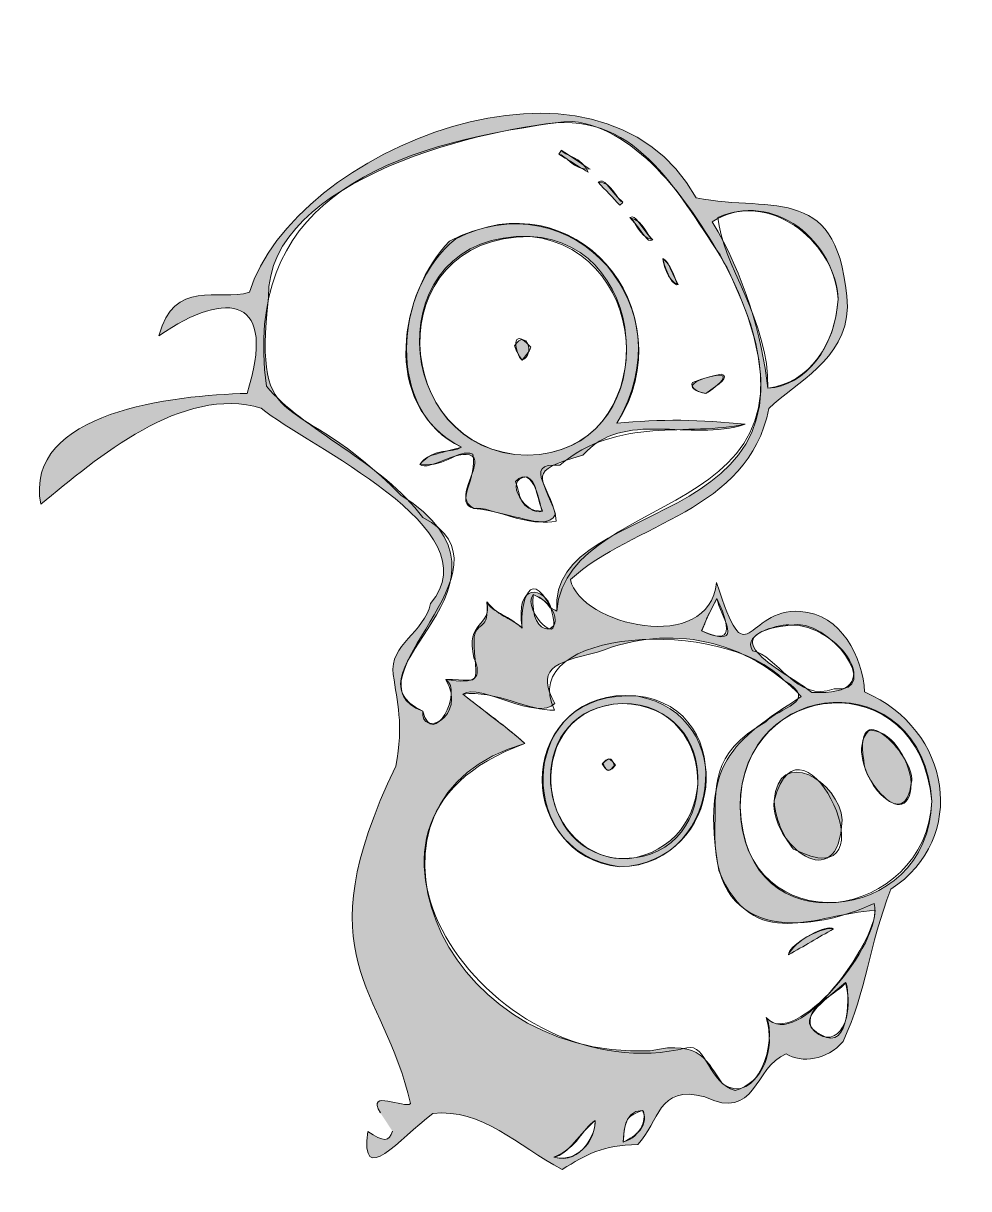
# Model space of a CAD drawing. Header units: millimetres. Extents: x 9.9 to 37.8, y -1.9 to 32.4.
import ezdxf

# ---------------------------------------------------------------- set-up
doc = ezdxf.new("R2010")
doc.units = ezdxf.units.MM
doc.header["$MEASUREMENT"] = 0
doc.layers.add('Ebene 1', color=7, linetype='Continuous')

# ---------------------------------------------------------------- blocks, each defined once
blk = doc.blocks.new('block 2')
at = {"layer": 'Ebene 1', "true_color": 0xffffff}
h = blk.add_hatch(color=7, dxfattribs=at)
h.dxf.hatch_style = 2
edge = h.paths.add_edge_path()
edge.add_spline(control_points=[(25.646, 15.109), (25.348, 18.724), (34.659, 17.146), (30.661, 25.214), (29.602, 27.073), (28.105, 29.298), (26.097, 29.522), (23.707, 29.383), (17.094, 27.858), (17.165, 24.339), (16.697, 20.091), (17.901, 21.745), (21.055, 18.523), (25.236, 15.86), (19.132, 13.355), (21.707, 12.163), (21.998, 10.994), (22.919, 12.764), (22.38, 13.098), (23.292, 12.948), (23.448, 13.141), (23.212, 13.729), (22.944, 14.839), (23.737, 14.618), (23.591, 15.377), (23.985, 14.917), (24.33, 14.888), (24.634, 14.604), (24.398, 16.021), (25.321, 15.801), (25.483, 15.188), (25.148, 15.568), (25.181, 15.481), (24.953, 15.595), (24.824, 14.181), (25.983, 14.444), (25.47, 15.202), (25.529, 15.171), (25.587, 15.14), (25.646, 15.109)], knot_values=[0, 0, 0, 0, 1, 1, 1, 2, 2, 2, 3, 3, 3, 4, 4, 4, 5, 5, 5, 6, 6, 6, 7, 7, 7, 8, 8, 8, 9, 9, 9, 10, 10, 10, 11, 11, 11, 12, 12, 12, 13, 13, 13, 13], degree=3, periodic=1)
edge = h.paths.add_edge_path()
edge.add_spline(control_points=[(24.713, 11.208), (19.141, 9.635), (22.077, 1.882), (28.4, 2.165), (29.925, 2.516), (30.073, 1.807), (30.526, 1.199), (31.561, 0.486), (32.155, 2.498), (31.815, 3.149), (32.757, 2.085), (35.042, 5.393), (35.019, 6.303), (33.259, 6.193), (31.434, 4.991), (30.419, 7.474), (29.871, 10.651), (30.81, 11.268), (32.846, 12.593), (31.234, 14.271), (29.014, 14.761), (26.851, 13.895), (25.499, 13.597), (25.062, 13.36), (25.588, 12.389), (25.104, 11.839), (23.369, 13.005), (22.885, 12.665), (23.63, 12.065), (24.221, 11.656), (24.713, 11.208)], knot_values=[0, 0, 0, 0, 1, 1, 1, 2, 2, 2, 3, 3, 3, 4, 4, 4, 5, 5, 5, 6, 6, 6, 7, 7, 7, 8, 8, 8, 9, 9, 9, 10, 10, 10, 10], degree=3, periodic=1)
edge = h.paths.add_edge_path()
edge.add_spline(control_points=[(36.685, 9.513), (36.324, 13.633), (31.081, 13.153), (31.043, 9.35), (31.091, 5.332), (36.624, 5.802), (36.685, 9.513)], knot_values=[0, 0, 0, 0, 1, 1, 1, 2, 2, 2, 2], degree=3, periodic=1)
edge = h.paths.add_edge_path()
edge.add_spline(control_points=[(30.223, 26.569), (31.169, 25.003), (31.683, 23.212), (31.862, 21.669), (33.112, 21.827), (33.857, 23.005), (33.928, 24.288), (33.802, 26.199), (31.769, 27.549), (30.223, 26.569)], knot_values=[0, 0, 0, 0, 1, 1, 1, 2, 2, 2, 3, 3, 3, 3], degree=3, periodic=1)
edge = h.paths.add_edge_path()
edge.add_spline(control_points=[(33.152, 12.716), (35.612, 12.552), (33.872, 14.758), (32.529, 14.697), (30.007, 14.395), (32.426, 13.309), (33.152, 12.716)], knot_values=[0, 0, 0, 0, 1, 1, 1, 2, 2, 2, 2], degree=3, periodic=1)
edge = h.paths.add_edge_path()
edge.add_spline(control_points=[(33.435, 2.64), (34.293, 2.067), (34.285, 4.016), (34.151, 4.18), (33.523, 3.612), (32.563, 3.052), (33.435, 2.64)], knot_values=[0, 0, 0, 0, 1, 1, 1, 2, 2, 2, 2], degree=3, periodic=1)
edge = h.paths.add_edge_path()
edge.add_spline(control_points=[(29.908, 14.525), (31.272, 13.942), (30.445, 14.982), (30.364, 15.478), (29.955, 14.729), (30.068, 14.844), (29.908, 14.525)], knot_values=[0, 0, 0, 0, 1, 1, 1, 2, 2, 2, 2], degree=3, periodic=1)
edge = h.paths.add_edge_path()
edge.add_spline(control_points=[(27.602, -0.521), (28.158, -0.366), (28.314, 0.255), (28.174, 0.411), (27.556, 0.41), (27.636, -0.394), (27.602, -0.521)], knot_values=[0, 0, 0, 0, 1, 1, 1, 2, 2, 2, 2], degree=3, periodic=1)
edge = h.paths.add_edge_path()
edge.add_spline(control_points=[(26.783, 0.116), (26.332, -0.24), (25.988, -0.894), (25.565, -0.963), (26.396, -1.197), (26.799, -0.241), (26.783, 0.116)], knot_values=[0, 0, 0, 0, 1, 1, 1, 2, 2, 2, 2], degree=3, periodic=1)
edge = h.paths.add_edge_path()
edge.add_spline(control_points=[(20.455, 0.34), (20.024, 1.062), (21.178, 0.448), (21.343, 0.613), (20.551, 4.105), (18.172, 4.845), (20.909, 10.54), (21.152, 11.821), (20.943, 12.401), (20.837, 13.243), (20.704, 14.124), (21.765, 14.48), (21.929, 15.331), (23.831, 17.522), (18.269, 19.971), (16.95, 21.08), (14.629, 21.777), (12.106, 19.611), (10.459, 18.251), (9.946, 20.99), (14.398, 21.459), (16.531, 21.515), (17.432, 24.326), (15.995, 24.619), (13.937, 23.214), (14.372, 24.895), (15.689, 24.223), (16.604, 24.49), (17.857, 28.658), (26.892, 32.407), (29.755, 27.267), (32.068, 26.827), (33.992, 27.753), (34.207, 24.052), (34.151, 22.481), (32.689, 21.853), (31.895, 21.074), (31.278, 17.995), (27.881, 17.723), (26.05, 16.033), (26.335, 14.696), (30.138, 13.795), (30.352, 15.951), (31.28, 13.037), (31.159, 15.199), (32.819, 15.098), (34.03, 15.03), (34.653, 13.742), (34.711, 12.727), (37.263, 11.631), (37.774, 8.418), (35.484, 6.923), (34.823, 5.214), (34.775, 3.958), (34.075, 2.444), (33.607, 1.885), (32.86, 1.796), (32.396, 2.076), (31.445, 1.691), (31.525, 0.072), (30.002, 0.811), (28.619, 1.186), (28.665, 0.068), (28.034, -0.593), (26.983, -0.61), (26.53, -0.879), (25.808, -1.324), (24.49, -0.633), (23.437, 0.487), (21.999, 0.32), (21.005, -0.434), (19.858, -1.892), (20.085, -0.204), (20.552, -0.536), (20.716, -0.503), (20.813, -0.2)], knot_values=[0, 0, 0, 0, 0.352778, 0.352778, 0.352778, 0.705556, 0.705556, 0.705556, 1.058333, 1.058333, 1.058333, 1.411111, 1.411111, 1.411111, 1.763889, 1.763889, 1.763889, 2.116667, 2.116667, 2.116667, 2.469444, 2.469444, 2.469444, 2.822222, 2.822222, 2.822222, 3.175, 3.175, 3.175, 3.527778, 3.527778, 3.527778, 3.880556, 3.880556, 3.880556, 4.233333, 4.233333, 4.233333, 4.586111, 4.586111, 4.586111, 4.938889, 4.938889, 4.938889, 5.291667, 5.291667, 5.291667, 5.644444, 5.644444, 5.644444, 5.997222, 5.997222, 5.997222, 6.35, 6.35, 6.35, 6.702778, 6.702778, 6.702778, 7.055556, 7.055556, 7.055556, 7.408333, 7.408333, 7.408333, 7.761111, 7.761111, 7.761111, 8.113889, 8.113889, 8.113889, 8.466667, 8.466667, 8.466667, 8.819444, 8.819444, 8.819444, 8.819444], degree=3, periodic=0)
edge.add_line((20.813, -0.2), (20.455, 0.34))
h = blk.add_hatch(color=7, dxfattribs=at)
h.dxf.hatch_style = 2
edge = h.paths.add_edge_path()
edge.add_spline(control_points=[(25.707, 28.559), (25.892, 28.552), (26.138, 28.076), (26.628, 28.111), (26.463, 28.221), (26.322, 28.315), (25.782, 28.674), (25.757, 28.635), (25.732, 28.597), (25.707, 28.559)], knot_values=[0, 0, 0, 0, 1, 1, 1, 2, 2, 2, 3, 3, 3, 3], degree=3, periodic=1)
h = blk.add_hatch(color=7, dxfattribs=at)
h.dxf.hatch_style = 2
edge = h.paths.add_edge_path()
edge.add_spline(control_points=[(22.491, 25.991), (26.206, 27.961), (29.5, 23.869), (27.418, 20.636), (28.672, 20.763), (29.92, 20.749), (31.198, 20.606), (29.56, 20.075), (27.628, 21.068), (26.414, 19.694), (24.71, 19.21), (25.228, 19.107), (25.614, 17.96), (25.323, 17.317), (23.608, 18.245), (23.204, 18.132), (22.61, 18.417), (23.366, 19.239), (23.217, 19.607), (22.933, 20.008), (21.865, 19.191), (21.618, 19.42), (22.039, 19.939), (22.575, 19.748), (22.842, 19.932), (20.402, 21.186), (21.049, 24.524), (22.491, 25.991)], knot_values=[0, 0, 0, 0, 1, 1, 1, 2, 2, 2, 3, 3, 3, 4, 4, 4, 5, 5, 5, 6, 6, 6, 7, 7, 7, 8, 8, 8, 9, 9, 9, 9], degree=3, periodic=1)
edge = h.paths.add_edge_path()
edge.add_spline(control_points=[(24.865, 26.135), (20.366, 26.138), (20.736, 19.801), (24.781, 19.693), (28.76, 19.746), (28.557, 25.97), (24.865, 26.135)], knot_values=[0, 0, 0, 0, 1, 1, 1, 2, 2, 2, 2], degree=3, periodic=1)
edge = h.paths.add_edge_path()
edge.add_spline(control_points=[(24.769, 19.061), (24.014, 19.004), (24.784, 17.871), (25.227, 18.048), (24.992, 18.688), (25.061, 18.891), (24.769, 19.061)], knot_values=[0, 0, 0, 0, 1, 1, 1, 2, 2, 2, 2], degree=3, periodic=1)
h = blk.add_hatch(color=7, dxfattribs=at)
h.dxf.hatch_style = 2
edge = h.paths.add_edge_path()
edge.add_spline(control_points=[(27.593, 27.139), (27.435, 27.16), (27.297, 27.753), (26.869, 27.728), (27.082, 27.503), (27.295, 27.278), (27.508, 27.052), (27.536, 27.081), (27.564, 27.11), (27.593, 27.139)], knot_values=[0, 0, 0, 0, 1, 1, 1, 2, 2, 2, 3, 3, 3, 3], degree=3, periodic=1)
h = blk.add_hatch(color=7, dxfattribs=at)
h.dxf.hatch_style = 2
edge = h.paths.add_edge_path()
edge.add_spline(control_points=[(27.801, 26.691), (27.961, 26.636), (28.041, 26.127), (28.479, 26.031), (28.32, 26.086), (28.239, 26.596), (27.801, 26.691)], knot_values=[0, 0, 0, 0, 1, 1, 1, 2, 2, 2, 2], degree=3, periodic=1)
h = blk.add_hatch(color=7, dxfattribs=at)
h.dxf.hatch_style = 2
edge = h.paths.add_edge_path()
edge.add_spline(control_points=[(29.221, 24.717), (29.1, 24.838), (29.131, 25.159), (28.766, 25.49), (28.792, 25.348), (28.889, 24.844), (29.221, 24.717)], knot_values=[0, 0, 0, 0, 1, 1, 1, 2, 2, 2, 2], degree=3, periodic=1)
h = blk.add_hatch(color=7, dxfattribs=at)
h.dxf.hatch_style = 2
edge = h.paths.add_edge_path()
edge.add_spline(control_points=[(24.628, 22.492), (25.027, 22.65), (24.756, 23.448), (24.406, 22.918), (24.426, 22.848), (24.442, 22.79), (24.628, 22.492)], knot_values=[0, 0, 0, 0, 1, 1, 1, 2, 2, 2, 2], degree=3, periodic=1)
h = blk.add_hatch(color=7, dxfattribs=at)
h.dxf.hatch_style = 2
edge = h.paths.add_edge_path()
edge.add_spline(control_points=[(30.041, 21.508), (30.333, 21.69), (31.202, 22.396), (29.64, 21.84), (29.592, 21.685), (29.664, 21.597), (30.041, 21.508)], knot_values=[0, 0, 0, 0, 1, 1, 1, 2, 2, 2, 2], degree=3, periodic=1)
h = blk.add_hatch(color=7, dxfattribs=at)
h.dxf.hatch_style = 2
edge = h.paths.add_edge_path()
edge.add_spline(control_points=[(28.034, 12.603), (31, 12.028), (30.572, 7.722), (27.506, 7.579), (24.241, 8.059), (24.515, 12.872), (28.034, 12.603)], knot_values=[0, 0, 0, 0, 1, 1, 1, 2, 2, 2, 2], degree=3, periodic=1)
edge = h.paths.add_edge_path()
edge.add_spline(control_points=[(27.731, 7.814), (30.484, 8.159), (30.553, 12.313), (27.581, 12.387), (24.622, 12.301), (24.882, 7.79), (27.731, 7.814)], knot_values=[0, 0, 0, 0, 1, 1, 1, 2, 2, 2, 2], degree=3, periodic=1)
h = blk.add_hatch(color=7, dxfattribs=at)
h.dxf.hatch_style = 2
edge = h.paths.add_edge_path()
edge.add_spline(control_points=[(36.084, 10.044), (36.297, 10.685), (34.371, 12.816), (34.684, 10.716), (34.687, 10.06), (35.912, 8.592), (36.084, 10.044)], knot_values=[0, 0, 0, 0, 1, 1, 1, 2, 2, 2, 2], degree=3, periodic=1)
h = blk.add_hatch(color=7, dxfattribs=at)
h.dxf.hatch_style = 2
edge = h.paths.add_edge_path()
edge.add_spline(control_points=[(26.982, 10.611), (27.069, 10.652), (27.064, 10.193), (27.378, 10.572), (27.296, 10.5), (27.322, 10.995), (26.982, 10.611)], knot_values=[0, 0, 0, 0, 1, 1, 1, 2, 2, 2, 2], degree=3, periodic=1)
h = blk.add_hatch(color=7, dxfattribs=at)
h.dxf.hatch_style = 2
edge = h.paths.add_edge_path()
edge.add_spline(control_points=[(32.046, 9.52), (31.93, 8.268), (33.957, 6.621), (34.047, 8.962), (33.983, 10.091), (32.155, 11.176), (32.046, 9.52)], knot_values=[0, 0, 0, 0, 1, 1, 1, 2, 2, 2, 2], degree=3, periodic=1)
h = blk.add_hatch(color=7, dxfattribs=at)
h.dxf.hatch_style = 2
edge = h.paths.add_edge_path()
edge.add_spline(control_points=[(32.474, 4.992), (32.915, 5.247), (33.355, 5.502), (33.795, 5.757), (33.61, 5.905), (32.614, 5.396), (32.474, 4.992)], knot_values=[0, 0, 0, 0, 1, 1, 1, 2, 2, 2, 2], degree=3, periodic=1)
at = {"layer": 'Ebene 1', "lineweight": 0}
for points, knots in [([(20.455, 0.34), (20.024, 1.062), (21.178, 0.448), (21.343, 0.613), (20.551, 4.105), (18.172, 4.845), (20.909, 10.54), (21.152, 11.821), (20.943, 12.401), (20.837, 13.243), (20.704, 14.124), (21.765, 14.48), (21.929, 15.331), (23.831, 17.522), (18.269, 19.971), (16.95, 21.08), (14.629, 21.777), (12.106, 19.611), (10.459, 18.251), (9.946, 20.99), (14.398, 21.459), (16.531, 21.515), (17.432, 24.326), (15.995, 24.619), (13.937, 23.214), (14.372, 24.895), (15.689, 24.223), (16.604, 24.49), (17.857, 28.658), (26.892, 32.407), (29.755, 27.267), (32.068, 26.827), (33.992, 27.753), (34.207, 24.052), (34.151, 22.481), (32.689, 21.853), (31.895, 21.074), (31.278, 17.995), (27.881, 17.723), (26.05, 16.033), (26.335, 14.696), (30.138, 13.795), (30.352, 15.951), (31.28, 13.037), (31.159, 15.199), (32.819, 15.098), (34.03, 15.03), (34.653, 13.742), (34.711, 12.727), (37.263, 11.631), (37.774, 8.418), (35.484, 6.923), (34.823, 5.214), (34.775, 3.958), (34.075, 2.444), (33.607, 1.885), (32.86, 1.796), (32.396, 2.076), (31.445, 1.691), (31.525, 0.072), (30.002, 0.811), (28.619, 1.186), (28.665, 0.068), (28.034, -0.593), (26.983, -0.61), (26.53, -0.879), (25.808, -1.324), (24.49, -0.633), (23.437, 0.487), (21.999, 0.32), (21.005, -0.434), (19.858, -1.892), (20.085, -0.204), (20.552, -0.536), (20.716, -0.503), (20.813, -0.2)], [0, 0, 0, 0, 1, 1, 1, 2, 2, 2, 3, 3, 3, 4, 4, 4, 5, 5, 5, 6, 6, 6, 7, 7, 7, 8, 8, 8, 9, 9, 9, 10, 10, 10, 11, 11, 11, 12, 12, 12, 13, 13, 13, 14, 14, 14, 15, 15, 15, 16, 16, 16, 17, 17, 17, 18, 18, 18, 19, 19, 19, 20, 20, 20, 21, 21, 21, 22, 22, 22, 23, 23, 23, 24, 24, 24, 25, 25, 25, 25]), ([(25.483, 15.188), (24.774, 16.622), (24.543, 14.97), (24.634, 14.604), (24.107, 15.066), (23.792, 15.03), (23.591, 15.377), (23.669, 14.509), (23.3, 14.827), (23.216, 14.35), (23.221, 12.859), (23.557, 13.069), (22.38, 13.098), (23.035, 11.957), (21.613, 11.375), (21.707, 12.163), (19.291, 13.056), (24.683, 16.363), (21.702, 17.862), (20.549, 19.452), (18.14, 20.459), (17.1, 21.732), (16.411, 27.024), (20.321, 28.684), (25.122, 29.405), (27.929, 29.974), (29.179, 27.44), (30.455, 25.596), (34.794, 17.498), (26.002, 18.994), (25.646, 15.109), (25.587, 15.14), (25.529, 15.171), (25.47, 15.202), (25.47, 15.202), (25.483, 15.188), (25.483, 15.188)], [0, 0, 0, 0, 1, 1, 1, 2, 2, 2, 3, 3, 3, 4, 4, 4, 5, 5, 5, 6, 6, 6, 7, 7, 7, 8, 8, 8, 9, 9, 9, 10, 10, 10, 11, 11, 11, 12, 12, 12, 12]), ([(25.646, 15.109), (25.348, 18.724), (34.659, 17.146), (30.661, 25.214), (29.602, 27.073), (28.105, 29.298), (26.097, 29.522), (23.707, 29.383), (17.094, 27.858), (17.165, 24.339), (16.697, 20.091), (17.901, 21.745), (21.055, 18.523), (25.236, 15.86), (19.132, 13.355), (21.707, 12.163), (21.998, 10.994), (22.919, 12.764), (22.38, 13.098), (23.292, 12.948), (23.448, 13.141), (23.212, 13.729), (22.944, 14.839), (23.737, 14.618), (23.591, 15.377), (23.985, 14.917), (24.33, 14.888), (24.634, 14.604), (24.398, 16.021), (25.321, 15.801), (25.483, 15.188), (25.148, 15.568), (25.181, 15.481), (24.953, 15.595), (24.824, 14.181), (25.983, 14.444), (25.47, 15.202), (25.529, 15.171), (25.587, 15.14), (25.646, 15.109)], [0, 0, 0, 0, 1, 1, 1, 2, 2, 2, 3, 3, 3, 4, 4, 4, 5, 5, 5, 6, 6, 6, 7, 7, 7, 8, 8, 8, 9, 9, 9, 10, 10, 10, 11, 11, 11, 12, 12, 12, 13, 13, 13, 13]), ([(26.571, 28.023), (26.402, 28.481), (25.864, 28.509), (25.782, 28.674), (25.757, 28.635), (25.732, 28.597), (25.707, 28.559), (26.258, 28.217), (26.402, 28.127), (26.571, 28.023)], [0, 0, 0, 0, 1, 1, 1, 2, 2, 2, 3, 3, 3, 3]), ([(25.707, 28.559), (25.892, 28.552), (26.138, 28.076), (26.628, 28.111), (26.463, 28.221), (26.322, 28.315), (25.782, 28.674), (25.757, 28.635), (25.732, 28.597), (25.707, 28.559)], [0, 0, 0, 0, 1, 1, 1, 2, 2, 2, 3, 3, 3, 3]), ([(22.491, 25.991), (26.206, 27.961), (29.5, 23.869), (27.418, 20.636), (28.672, 20.763), (29.92, 20.749), (31.198, 20.606), (29.56, 20.075), (27.628, 21.068), (26.414, 19.694), (24.71, 19.21), (25.228, 19.107), (25.614, 17.96), (25.323, 17.317), (23.608, 18.245), (23.204, 18.132), (22.61, 18.417), (23.366, 19.239), (23.217, 19.607), (22.933, 20.008), (21.865, 19.191), (21.618, 19.42), (22.039, 19.939), (22.575, 19.748), (22.842, 19.932), (20.402, 21.186), (21.049, 24.524), (22.491, 25.991)], [0, 0, 0, 0, 1, 1, 1, 2, 2, 2, 3, 3, 3, 4, 4, 4, 5, 5, 5, 6, 6, 6, 7, 7, 7, 8, 8, 8, 9, 9, 9, 9]), ([(21.618, 19.42), (22.468, 19.344), (22.696, 19.894), (23.175, 19.729), (23.349, 19.05), (22.611, 18.271), (23.205, 18.132), (24.261, 18.013), (24.943, 17.619), (25.634, 17.756), (25.571, 18.623), (24.574, 19.476), (25.734, 19.402), (27.442, 20.84), (29.523, 20.249), (31.198, 20.606), (29.92, 20.749), (28.672, 20.763), (27.418, 20.636), (29.492, 24.107), (26.085, 27.845), (22.673, 26.061), (20.833, 24.579), (20.603, 20.965), (22.842, 19.932), (22.111, 19.714), (21.8, 19.721), (21.618, 19.42)], [0, 0, 0, 0, 1, 1, 1, 2, 2, 2, 3, 3, 3, 4, 4, 4, 5, 5, 5, 6, 6, 6, 7, 7, 7, 8, 8, 8, 9, 9, 9, 9]), ([(26.869, 27.728), (27.082, 27.503), (27.295, 27.278), (27.508, 27.052), (27.536, 27.081), (27.564, 27.11), (27.593, 27.139), (27.13, 27.571), (27.057, 27.877), (26.869, 27.728)], [0, 0, 0, 0, 1, 1, 1, 2, 2, 2, 3, 3, 3, 3]), ([(27.593, 27.139), (27.435, 27.16), (27.297, 27.753), (26.869, 27.728), (27.082, 27.503), (27.295, 27.278), (27.508, 27.052), (27.536, 27.081), (27.564, 27.11), (27.593, 27.139)], [0, 0, 0, 0, 1, 1, 1, 2, 2, 2, 3, 3, 3, 3]), ([(30.223, 26.569), (31.169, 25.003), (31.683, 23.212), (31.862, 21.669), (33.112, 21.827), (33.857, 23.005), (33.928, 24.288), (33.802, 26.199), (31.769, 27.549), (30.223, 26.569)], [0, 0, 0, 0, 1, 1, 1, 2, 2, 2, 3, 3, 3, 3]), ([(33.928, 24.288), (33.878, 25.861), (32.07, 27.451), (30.394, 26.694), (30.483, 25.388), (31.919, 23.617), (31.861, 21.669), (32.976, 21.73), (33.854, 22.89), (33.928, 24.288)], [0, 0, 0, 0, 1, 1, 1, 2, 2, 2, 3, 3, 3, 3]), ([(28.479, 26.031), (28.044, 26.488), (27.992, 26.792), (27.801, 26.691), (28.236, 26.234), (28.287, 25.932), (28.479, 26.031)], [0, 0, 0, 0, 1, 1, 1, 2, 2, 2, 2]), ([(27.801, 26.691), (27.961, 26.636), (28.041, 26.127), (28.479, 26.031), (28.32, 26.086), (28.239, 26.596), (27.801, 26.691)], [0, 0, 0, 0, 1, 1, 1, 2, 2, 2, 2]), ([(24.865, 26.136), (28.596, 25.732), (28.718, 19.778), (24.781, 19.693), (20.721, 19.761), (20.35, 26.281), (24.865, 26.136)], [0, 0, 0, 0, 1, 1, 1, 2, 2, 2, 2]), ([(24.865, 26.135), (20.366, 26.138), (20.736, 19.801), (24.781, 19.693), (28.76, 19.746), (28.557, 25.97), (24.865, 26.135)], [0, 0, 0, 0, 1, 1, 1, 2, 2, 2, 2]), ([(28.766, 25.49), (28.879, 25.019), (29.088, 24.657), (29.221, 24.717), (28.951, 25.221), (28.964, 25.385), (28.766, 25.49)], [0, 0, 0, 0, 1, 1, 1, 2, 2, 2, 2]), ([(29.221, 24.717), (29.1, 24.838), (29.131, 25.159), (28.766, 25.49), (28.792, 25.348), (28.889, 24.844), (29.221, 24.717)], [0, 0, 0, 0, 1, 1, 1, 2, 2, 2, 2]), ([(24.884, 22.878), (24.266, 23.554), (24.418, 22.662), (24.628, 22.492), (24.851, 22.76), (24.869, 22.815), (24.884, 22.878)], [0, 0, 0, 0, 1, 1, 1, 2, 2, 2, 2]), ([(24.628, 22.492), (25.027, 22.65), (24.756, 23.448), (24.406, 22.918), (24.426, 22.848), (24.442, 22.79), (24.628, 22.492)], [0, 0, 0, 0, 1, 1, 1, 2, 2, 2, 2]), ([(30.041, 21.508), (30.333, 21.69), (31.202, 22.396), (29.64, 21.84), (29.592, 21.685), (29.664, 21.597), (30.041, 21.508)], [0, 0, 0, 0, 1, 1, 1, 2, 2, 2, 2]), ([(30.486, 22.085), (29.452, 21.877), (29.461, 21.647), (30.041, 21.508), (30.441, 21.812), (30.754, 21.996), (30.486, 22.085)], [0, 0, 0, 0, 1, 1, 1, 2, 2, 2, 2]), ([(25.227, 18.048), (25.149, 18.162), (24.987, 19.485), (24.433, 18.926), (24.57, 18.532), (24.536, 18.054), (25.227, 18.048)], [0, 0, 0, 0, 1, 1, 1, 2, 2, 2, 2]), ([(24.769, 19.061), (24.014, 19.004), (24.784, 17.871), (25.227, 18.048), (24.992, 18.688), (25.061, 18.891), (24.769, 19.061)], [0, 0, 0, 0, 1, 1, 1, 2, 2, 2, 2]), ([(25.483, 15.188), (25.376, 15.224), (25.441, 15.398), (24.953, 15.595), (24.586, 15.135), (25.931, 13.799), (25.47, 15.202), (25.47, 15.202), (25.483, 15.188), (25.483, 15.188)], [0, 0, 0, 0, 1, 1, 1, 2, 2, 2, 3, 3, 3, 3]), ([(29.908, 14.525), (31.272, 13.942), (30.445, 14.982), (30.364, 15.478), (29.955, 14.729), (30.068, 14.844), (29.908, 14.525)], [0, 0, 0, 0, 1, 1, 1, 2, 2, 2, 2]), ([(30.364, 15.478), (30.28, 15.326), (30.122, 15.035), (29.908, 14.525), (30.662, 14.187), (30.881, 14.36), (30.364, 15.478)], [0, 0, 0, 0, 1, 1, 1, 2, 2, 2, 2]), ([(25.581, 12.194), (24.406, 14.6), (30.561, 14.973), (32.355, 13.057), (33.407, 12.432), (32.163, 12.262), (31.806, 11.852), (30.13, 10.896), (30.34, 9.972), (30.298, 8.501), (30.323, 5.265), (33.227, 5.702), (34.994, 6.503), (35.283, 5.338), (32.611, 2.156), (31.815, 3.149), (32.095, 2.146), (31.721, 1.247), (30.902, 0.995), (30.121, 1.204), (30.064, 2.386), (29.479, 2.258), (23.862, 0.851), (18.075, 8.861), (24.713, 11.208), (23.973, 11.866), (23.41, 12.227), (22.885, 12.665), (23.83, 12.79), (24.843, 12.161), (25.581, 12.194)], [0, 0, 0, 0, 1, 1, 1, 2, 2, 2, 3, 3, 3, 4, 4, 4, 5, 5, 5, 6, 6, 6, 7, 7, 7, 8, 8, 8, 9, 9, 9, 10, 10, 10, 10]), ([(24.713, 11.208), (19.141, 9.635), (22.077, 1.882), (28.4, 2.165), (29.925, 2.516), (30.073, 1.807), (30.526, 1.199), (31.561, 0.486), (32.155, 2.498), (31.815, 3.149), (32.757, 2.085), (35.042, 5.393), (35.019, 6.303), (33.259, 6.193), (31.434, 4.991), (30.419, 7.474), (29.871, 10.651), (30.81, 11.268), (32.846, 12.593), (31.234, 14.271), (29.014, 14.761), (26.851, 13.895), (25.499, 13.597), (25.062, 13.36), (25.588, 12.389), (25.104, 11.839), (23.369, 13.005), (22.885, 12.665), (23.63, 12.065), (24.221, 11.656), (24.713, 11.208)], [0, 0, 0, 0, 1, 1, 1, 2, 2, 2, 3, 3, 3, 4, 4, 4, 5, 5, 5, 6, 6, 6, 7, 7, 7, 8, 8, 8, 9, 9, 9, 10, 10, 10, 10]), ([(33.152, 12.716), (35.612, 12.552), (33.872, 14.758), (32.529, 14.697), (30.007, 14.395), (32.426, 13.309), (33.152, 12.716)], [0, 0, 0, 0, 1, 1, 1, 2, 2, 2, 2]), ([(32.529, 14.697), (32.3, 14.752), (31.082, 14.464), (31.41, 13.939), (32.116, 13.832), (32.72, 12.39), (33.809, 12.818), (35.274, 12.69), (33.676, 14.94), (32.529, 14.697)], [0, 0, 0, 0, 1, 1, 1, 2, 2, 2, 3, 3, 3, 3]), ([(36.685, 9.513), (36.324, 13.633), (31.081, 13.153), (31.043, 9.35), (31.091, 5.332), (36.624, 5.802), (36.685, 9.513)], [0, 0, 0, 0, 1, 1, 1, 2, 2, 2, 2]), ([(36.686, 9.513), (36.543, 6.047), (31.203, 5.093), (31.043, 9.35), (31.084, 13.24), (36.433, 13.585), (36.686, 9.513)], [0, 0, 0, 0, 1, 1, 1, 2, 2, 2, 2]), ([(28.034, 12.603), (31, 12.028), (30.572, 7.722), (27.506, 7.579), (24.241, 8.059), (24.515, 12.872), (28.034, 12.603)], [0, 0, 0, 0, 1, 1, 1, 2, 2, 2, 2]), ([(32.615, 8.105), (35.719, 6.518), (32.876, 12.695), (32.046, 9.52), (32.102, 8.865), (32.392, 8.38), (32.615, 8.105)], [0, 0, 0, 0, 1, 1, 1, 2, 2, 2, 2]), ([(36.084, 10.044), (36.297, 10.685), (34.371, 12.816), (34.684, 10.716), (34.687, 10.06), (35.912, 8.592), (36.084, 10.044)], [0, 0, 0, 0, 1, 1, 1, 2, 2, 2, 2]), ([(27.673, 12.628), (24.477, 12.569), (24.454, 7.911), (27.506, 7.579), (30.644, 7.631), (31.046, 12.621), (27.673, 12.628)], [0, 0, 0, 0, 1, 1, 1, 2, 2, 2, 2]), ([(27.731, 7.814), (30.484, 8.159), (30.553, 12.313), (27.581, 12.387), (24.622, 12.301), (24.882, 7.79), (27.731, 7.814)], [0, 0, 0, 0, 1, 1, 1, 2, 2, 2, 2]), ([(27.346, 7.835), (24.867, 8.282), (24.725, 12.28), (27.581, 12.387), (30.552, 12.428), (30.599, 7.578), (27.346, 7.835)], [0, 0, 0, 0, 1, 1, 1, 2, 2, 2, 2]), ([(34.827, 11.583), (33.98, 10.68), (36.016, 8.281), (36.084, 10.044), (36.04, 10.76), (35.435, 11.677), (34.827, 11.583)], [0, 0, 0, 0, 1, 1, 1, 2, 2, 2, 2]), ([(26.982, 10.611), (27.069, 10.652), (27.064, 10.193), (27.378, 10.572), (27.296, 10.5), (27.322, 10.995), (26.982, 10.611)], [0, 0, 0, 0, 1, 1, 1, 2, 2, 2, 2]), ([(32.046, 9.52), (31.93, 8.268), (33.957, 6.621), (34.047, 8.962), (33.983, 10.091), (32.155, 11.176), (32.046, 9.52)], [0, 0, 0, 0, 1, 1, 1, 2, 2, 2, 2]), ([(27.378, 10.572), (27.137, 10.915), (27.111, 10.67), (26.982, 10.611), (27.212, 10.218), (27.265, 10.542), (27.378, 10.572)], [0, 0, 0, 0, 1, 1, 1, 2, 2, 2, 2]), ([(32.474, 4.992), (32.915, 5.247), (33.355, 5.502), (33.795, 5.757), (33.61, 5.905), (32.614, 5.396), (32.474, 4.992)], [0, 0, 0, 0, 1, 1, 1, 2, 2, 2, 2]), ([(33.795, 5.757), (33.349, 5.823), (32.424, 5.208), (32.474, 4.992), (32.915, 5.247), (33.355, 5.502), (33.795, 5.757)], [0, 0, 0, 0, 1, 1, 1, 2, 2, 2, 2]), ([(33.435, 2.64), (34.293, 2.067), (34.285, 4.016), (34.151, 4.18), (33.523, 3.612), (32.563, 3.052), (33.435, 2.64)], [0, 0, 0, 0, 1, 1, 1, 2, 2, 2, 2]), ([(34.151, 4.18), (33.978, 3.858), (32.898, 3.492), (33.136, 2.855), (33.729, 2.112), (34.471, 2.879), (34.151, 4.18)], [0, 0, 0, 0, 1, 1, 1, 2, 2, 2, 2]), ([(27.602, -0.521), (28.158, -0.366), (28.314, 0.255), (28.174, 0.411), (27.556, 0.41), (27.636, -0.394), (27.602, -0.521)], [0, 0, 0, 0, 1, 1, 1, 2, 2, 2, 2]), ([(28.174, 0.411), (27.761, 0.257), (27.637, 0.231), (27.602, -0.521), (27.812, -0.428), (28.413, -0.111), (28.174, 0.411)], [0, 0, 0, 0, 1, 1, 1, 2, 2, 2, 2]), ([(26.783, 0.116), (26.332, -0.24), (25.988, -0.894), (25.565, -0.963), (26.396, -1.197), (26.799, -0.241), (26.783, 0.116)], [0, 0, 0, 0, 1, 1, 1, 2, 2, 2, 2]), ([(25.565, -0.963), (26.05, -1.114), (26.741, -0.731), (26.783, 0.116), (26.387, -0.136), (26.27, -0.685), (25.565, -0.963)], [0, 0, 0, 0, 1, 1, 1, 2, 2, 2, 2])]:
    blk.add_open_spline(points, degree=3, knots=knots, dxfattribs=at)

msp = doc.modelspace()

# ---------------------------------------------------------------- block references
at = {"layer": 'Ebene 1'}
msp.add_blockref('block 2', (0, 0), dxfattribs=at)

doc.saveas('drawing.dxf')
